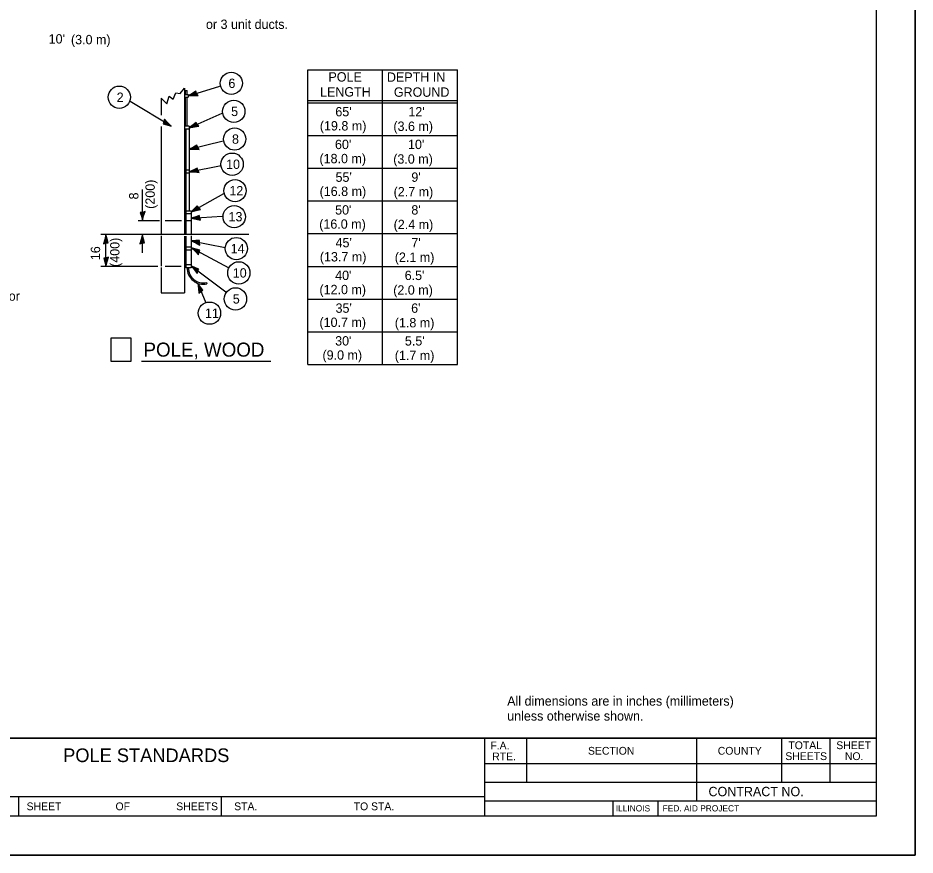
# Model space of a CAD drawing. Extents: x 2300559 to 2301239, y 780352 to 780792.
# Drawn here: x 2301009.2 to 2301239.4, y 780352.4 to 780567.2 of the extents above; entities that cross this region are included whole.
import ezdxf

# ---------------------------------------------------------------- set-up
doc = ezdxf.new("R2010")
doc.units = 0
for name, color, linetype in [('Design_EX_Roadway Dimensions', 7, 'Continuous'), ('Design_EX_Roadway Notes', 7, 'Continuous'), ('Level 48', 7, 'Continuous'), ('Lighting_EX_Foundation', 7, 'Continuous'), ('Sheets_50 Reference Boundary', 7, 'Continuous'), ('Sheets_General Details', 7, 'Continuous'), ('Sheets_Printer Plotting Border', 7, 'Continuous')]:
    doc.layers.add(name, color=color, linetype=linetype)

msp = doc.modelspace()

# ---------------------------------------------------------------- linework, layer by layer
at = {"layer": 'Design_EX_Roadway Dimensions'}
for p, q in [((2301041.18, 780515.07), (2301041.18, 780523.16)), ((2301045.56, 780515.07), (2301040.11, 780515.07)), ((2301051.19, 780515.07), (2301047.06, 780515.07)), ((2301031.82, 780503.42), (2301031.82, 780511.57)), ((2301041.18, 780506.91), (2301041.18, 780511.57)), ((2301045.13, 780503.42), (2301030.53, 780503.42)), ((2301051.13, 780503.42), (2301047.04, 780503.42))]:
    msp.add_line(p, q, dxfattribs=at)
for points in [[(2301041.24, 780517.28), (2301040.65, 780517.2), (2301040.91, 780516.27), (2301041.18, 780515.07), (2301041.5, 780516.35), (2301041.85, 780517.47), (2301041.24, 780517.28), (2301040.85, 780517.18), (2301041.19, 780515.88), (2301041.63, 780517.3), (2301041.13, 780517.09), (2301041.2, 780516.49), (2301041.36, 780517.07)], [(2301031.77, 780509.36), (2301032.36, 780509.44), (2301032.1, 780510.37), (2301031.82, 780511.57), (2301031.51, 780510.29), (2301031.16, 780509.17), (2301031.77, 780509.36), (2301032.16, 780509.46), (2301031.82, 780510.76), (2301031.37, 780509.34), (2301031.88, 780509.55), (2301031.81, 780510.15), (2301031.65, 780509.57)], [(2301041.13, 780509.36), (2301041.71, 780509.44), (2301041.46, 780510.37), (2301041.18, 780511.57), (2301040.87, 780510.29), (2301040.52, 780509.17), (2301041.13, 780509.36), (2301041.52, 780509.46), (2301041.18, 780510.76), (2301040.73, 780509.34), (2301041.23, 780509.55), (2301041.17, 780510.15), (2301041.01, 780509.57)], [(2301031.88, 780505.62), (2301031.29, 780505.55), (2301031.55, 780504.62), (2301031.82, 780503.42), (2301032.14, 780504.7), (2301032.49, 780505.82), (2301031.88, 780505.62), (2301031.49, 780505.52), (2301031.83, 780504.22), (2301032.27, 780505.64), (2301031.77, 780505.43), (2301031.84, 780504.84), (2301032, 780505.41)]]:
    msp.add_lwpolyline(points, dxfattribs=at)
at = {"layer": 'Design_EX_Roadway Notes'}
for p, q in [((2301083.6, 780553.81), (2301122, 780553.81)), ((2301083.6, 780478.21), (2301083.6, 780553.81)), ((2301102.8, 780478.21), (2301102.8, 780553.81)), ((2301122, 780478.21), (2301122, 780553.81)), ((2301052.98, 780547.19), (2301061.02, 780549.69)), ((2301083.6, 780546.01), (2301122, 780546.01)), ((2301048.57, 780539.36), (2301038.07, 780545.74)), ((2301083.6, 780545.41), (2301122, 780545.41)), ((2301053.22, 780538.99), (2301061.62, 780542.75)), ((2301083.6, 780537.01), (2301122, 780537.01)), ((2301053.22, 780533.45), (2301061.92, 780535.65)), ((2301053.22, 780527.71), (2301061.35, 780529.27)), ((2301083.6, 780528.61), (2301122, 780528.61)), ((2301053.67, 780517.41), (2301062.05, 780522.08)), ((2301083.6, 780520.21), (2301122, 780520.21)), ((2301053.67, 780515.79), (2301061.62, 780516.27)), ((2301083.6, 780511.81), (2301122, 780511.81)), ((2301053.67, 780509.99), (2301062.42, 780508.23)), ((2301053.81, 780508.14), (2301063.33, 780503.04)), ((2301053.67, 780503.55), (2301062.59, 780496.9)), ((2301083.6, 780503.41), (2301122, 780503.41)), ((2301055.37, 780499.05), (2301057.42, 780494.1)), ((2301083.6, 780495.01), (2301122, 780495.01)), ((2301083.6, 780486.61), (2301122, 780486.61)), ((2301083.6, 780478.21), (2301122, 780478.21))]:
    msp.add_line(p, q, dxfattribs=at)
for points in [[(2301055.1, 780547.79), (2301054.86, 780548.33), (2301054.04, 780547.81), (2301052.98, 780547.19), (2301054.3, 780547.27), (2301055.47, 780547.26), (2301055.1, 780547.79), (2301054.89, 780548.13), (2301053.75, 780547.43), (2301055.24, 780547.42), (2301054.89, 780547.84), (2301054.34, 780547.59), (2301054.94, 780547.61)], [(2301046.72, 780540.55), (2301046.48, 780540.01), (2301047.41, 780539.75), (2301048.57, 780539.36), (2301047.64, 780540.3), (2301046.87, 780541.18), (2301046.72, 780540.55), (2301046.6, 780540.17), (2301047.89, 780539.78), (2301046.9, 780540.9), (2301046.82, 780540.36), (2301047.37, 780540.11), (2301046.96, 780540.55)], [(2301055.26, 780539.84), (2301054.95, 780540.35), (2301054.21, 780539.74), (2301053.22, 780538.99), (2301054.52, 780539.23), (2301055.69, 780539.36), (2301055.26, 780539.84), (2301055.01, 780540.16), (2301053.96, 780539.32), (2301055.44, 780539.49), (2301055.04, 780539.86), (2301054.52, 780539.56), (2301055.11, 780539.65)], [(2301055.37, 780533.94), (2301055.16, 780534.49), (2301054.32, 780534.01), (2301053.22, 780533.45), (2301054.54, 780533.46), (2301055.71, 780533.39), (2301055.37, 780533.94), (2301055.18, 780534.29), (2301054.01, 780533.65), (2301055.49, 780533.56), (2301055.17, 780534), (2301054.6, 780533.78), (2301055.2, 780533.77)], [(2301055.4, 780528.07), (2301055.21, 780528.64), (2301054.35, 780528.21), (2301053.22, 780527.71), (2301054.54, 780527.64), (2301055.71, 780527.51), (2301055.4, 780528.07), (2301055.23, 780528.44), (2301054.02, 780527.86), (2301055.49, 780527.69), (2301055.19, 780528.14), (2301054.62, 780527.96), (2301055.21, 780527.92)], [(2301055.62, 780518.43), (2301055.27, 780518.91), (2301054.58, 780518.23), (2301053.67, 780517.41), (2301054.94, 780517.76), (2301056.09, 780517.99), (2301055.62, 780518.43), (2301055.35, 780518.72), (2301054.38, 780517.8), (2301055.84, 780518.1), (2301055.41, 780518.44), (2301054.92, 780518.08), (2301055.5, 780518.23)], [(2301055.88, 780515.87), (2301055.77, 780516.45), (2301054.85, 780516.14), (2301053.67, 780515.79), (2301054.97, 780515.55), (2301056.11, 780515.27), (2301055.88, 780515.87), (2301055.75, 780516.25), (2301054.48, 780515.84), (2301055.92, 780515.47), (2301055.68, 780515.96), (2301055.09, 780515.86), (2301055.67, 780515.74)], [(2301055.82, 780509.5), (2301055.87, 780510.09), (2301054.9, 780510.02), (2301053.67, 780509.99), (2301054.87, 780509.43), (2301055.9, 780508.86), (2301055.82, 780509.5), (2301055.8, 780509.9), (2301054.46, 780509.83), (2301055.77, 780509.11), (2301055.66, 780509.64), (2301055.06, 780509.69), (2301055.59, 780509.42)], [(2301055.72, 780507.05), (2301055.93, 780507.6), (2301054.99, 780507.82), (2301053.81, 780508.14), (2301054.79, 780507.26), (2301055.61, 780506.42), (2301055.72, 780507.05), (2301055.82, 780507.44), (2301054.52, 780507.76), (2301055.56, 780506.69), (2301055.61, 780507.23), (2301055.05, 780507.46), (2301055.48, 780507.05)], [(2301055.41, 780502.19), (2301055.7, 780502.7), (2301054.8, 780503.06), (2301053.67, 780503.55), (2301054.51, 780502.53), (2301055.2, 780501.58), (2301055.41, 780502.19), (2301055.56, 780502.56), (2301054.32, 780503.07), (2301055.19, 780501.86), (2301055.32, 780502.39), (2301054.8, 780502.69), (2301055.17, 780502.22)], [(2301056.16, 780497), (2301056.68, 780497.29), (2301056.08, 780498.05), (2301055.37, 780499.05), (2301055.57, 780497.75), (2301055.67, 780496.58), (2301056.16, 780497), (2301056.48, 780497.24), (2301055.68, 780498.31), (2301055.81, 780496.83), (2301056.19, 780497.21), (2301055.9, 780497.74), (2301055.97, 780497.15)]]:
    msp.add_lwpolyline(points, dxfattribs=at)
for centre in [(2301063.99, 780550.39), (2301035.26, 780546.81), (2301064.63, 780543.18), (2301064.85, 780536.08), (2301064.2, 780529.62), (2301064.95, 780522.84), (2301064.74, 780516.16), (2301065.28, 780507.98), (2301065.92, 780501.74), (2301065.06, 780495.07), (2301058.39, 780491.41)]:
    msp.add_circle(centre, 2.86, dxfattribs=at)
at = {"layer": 'Level 48'}
msp.add_lwpolyline([(2300559.43, 780792.39), (2301239.43, 780792.39), (2301239.43, 780352.39), (2300559.43, 780352.39)], close=True, dxfattribs=at)
at = {"layer": 'Lighting_EX_Foundation'}
for p, q in [((2301052.02, 780549.12), (2301052.02, 780511.82)), ((2301052.21, 780548.58), (2301052.65, 780548.58)), ((2301052.21, 780547.51), (2301052.21, 780548.58)), ((2301052.65, 780547.51), (2301052.65, 780548.58)), ((2301046.02, 780546.61), (2301046.02, 780542.21)), ((2301052.02, 780547.51), (2301052.96, 780547.51)), ((2301052.02, 780546.87), (2301052.96, 780546.87)), ((2301052.21, 780539.37), (2301052.21, 780546.87)), ((2301052.65, 780539.37), (2301052.65, 780546.87)), ((2301052.96, 780547.51), (2301052.96, 780546.87)), ((2301046.02, 780539.3), (2301046.02, 780511.85)), ((2301053.22, 780539.37), (2301052.02, 780539.37)), ((2301053.22, 780539.37), (2301053.22, 780538.62)), ((2301053.22, 780538.62), (2301052.02, 780538.62)), ((2301052.32, 780538.62), (2301052.32, 780511.78)), ((2301053.22, 780538.62), (2301053.22, 780517.62)), ((2301053.22, 780528.12), (2301052.32, 780528.12)), ((2301053.22, 780527.37), (2301052.32, 780527.37)), ((2301053.67, 780517.62), (2301052.32, 780517.62)), ((2301053.67, 780516.87), (2301052.32, 780516.87)), ((2301053.67, 780517.62), (2301053.67, 780516.87)), ((2301053.67, 780516.87), (2301053.67, 780511.71)), ((2301053.67, 780515.07), (2301052.32, 780515.07)), ((2301068.5, 780511.57), (2301030.53, 780511.57)), ((2301046.02, 780511.29), (2301046.02, 780503.47)), ((2301052.02, 780511.21), (2301052.02, 780496.62)), ((2301052.32, 780511.14), (2301052.32, 780503.07)), ((2301053.67, 780511.25), (2301053.67, 780503.07)), ((2301053.67, 780508.32), (2301052.32, 780508.32)), ((2301053.67, 780507.57), (2301052.32, 780507.57)), ((2301046.02, 780503.15), (2301046.02, 780496.62)), ((2301053.67, 780503.82), (2301052.32, 780503.82)), ((2301053.67, 780503.07), (2301052.32, 780503.07)), ((2301057.66, 780499.26), (2301057.73, 780498.93)), ((2301046.02, 780496.62), (2301052.02, 780496.62))]:
    msp.add_line(p, q, dxfattribs=at)
msp.add_lwpolyline([(2301046.02, 780546.61), (2301047.44, 780545.13), (2301048.03, 780547.05), (2301049.06, 780546.31), (2301049.8, 780547.94), (2301050.84, 780547.79), (2301052.02, 780549.12)], dxfattribs=at)
for radius in [4.18, 3.83]:
    msp.add_arc((2301056.83, 780503), radius, 179.0303, 282.517, dxfattribs=at)
at = {"layer": 'Sheets_50 Reference Boundary'}
msp.add_lwpolyline([(2300599.43, 780782.39), (2301229.43, 780782.39), (2301229.43, 780382.39), (2300599.43, 780382.39)], close=True, dxfattribs=at)
at = {"layer": 'Sheets_General Details'}
for p, q in [((2301239.43, 780352.39), (2301239.43, 780792.39)), ((2301040.92, 780479.06), (2301074.11, 780479.06)), ((2300599.43, 780382.39), (2301229.43, 780382.39)), ((2301128.92, 780382.39), (2301128.92, 780362.39)), ((2301139.72, 780382.39), (2301139.72, 780371.09)), ((2301183.32, 780382.39), (2301183.32, 780366.29)), ((2301205.16, 780382.39), (2301205.16, 780371.09)), ((2301217.58, 780382.39), (2301217.58, 780371.09)), ((2301229.43, 780382.39), (2301229.43, 780382.39)), ((2301128.92, 780375.89), (2301229.43, 780375.89)), ((2301128.92, 780371.09), (2301229.43, 780371.09)), ((2300974.92, 780367.39), (2301128.92, 780367.39)), ((2301009.43, 780367.39), (2301009.43, 780362.39)), ((2301061.43, 780367.39), (2301061.43, 780362.39)), ((2301128.92, 780366.29), (2301229.43, 780366.29)), ((2301161.86, 780366.29), (2301161.86, 780362.39)), ((2301173.46, 780366.29), (2301173.46, 780362.39)), ((2301239.43, 780352.39), (2300559.43, 780352.39))]:
    msp.add_line(p, q, dxfattribs=at)
for points in [[(2300599.43, 780782.39), (2301229.43, 780782.39), (2301229.43, 780362.39), (2300599.43, 780362.39)], [(2301033.17, 780485.05), (2301038.17, 780485.05), (2301038.17, 780479), (2301033.17, 780479)]]:
    msp.add_lwpolyline(points, close=True, dxfattribs=at)
at = {"layer": 'Sheets_Printer Plotting Border'}
msp.add_lwpolyline([(2300559.43, 780352.39), (2301239.43, 780352.39), (2301239.43, 780792.39), (2300559.43, 780792.39)], close=True, dxfattribs=at)

# ---------------------------------------------------------------- texts
at = {"layer": 'Design_EX_Roadway Dimensions'}
for s, height, p in [('(200)', 2.4, (2301044.36, 780518.18)), ('8', 2.4, (2301040.16, 780520.59)), ('(400)', 2.4, (2301035.3, 780503.28)), (' 16', 2.399, (2301030.33, 780504.12))]:
    msp.add_text(s, height=height, rotation=90, dxfattribs=at).set_placement(p)
at = {"layer": 'Design_EX_Roadway Notes'}
for s, height, p in [('or 3 unit ducts.  ', 2.3988, (2301057.49, 780564.33)), ("10'", 2.4, (2301017.12, 780560.59)), ('(3.0 m)', 2.4, (2301022.85, 780560.4)), ('POLE', 2.4, (2301088.92, 780550.83)), ('DEPTH IN', 2.4, (2301103.92, 780550.77)), ('6', 2.4, (2301063.25, 780549.19)), ('LENGTH', 2.4, (2301086.76, 780546.99)), ('GROUND', 2.4, (2301105.7, 780546.93)), ('2', 2.4, (2301034.58, 780545.61)), ('5', 2.4, (2301063.95, 780541.98)), (" 65'", 2.4, (2301089.79, 780541.91)), (" 12'", 2.4, (2301108.53, 780541.91)), ('(19.8 m)', 2.4, (2301086.71, 780538.28)), ('(3.6 m)', 2.4, (2301105.58, 780538.17)), ('8', 2.4, (2301064.17, 780534.88)), (" 60'", 2.4, (2301089.7, 780533.51)), (" 10'", 2.4, (2301108.44, 780533.51)), ('(18.0 m)', 2.4, (2301086.61, 780529.88)), ('(3.0 m)', 2.4, (2301105.54, 780529.77)), ('10', 2.399, (2301062.65, 780528.42)), (" 55'", 2.4, (2301089.85, 780525.11)), (" 9'", 2.4, (2301109.3, 780525.11)), ('12', 2.399, (2301063.5, 780521.64)), ('(16.8 m)', 2.4, (2301086.65, 780521.48)), ('(2.7 m)', 2.4, (2301105.64, 780521.37)), (" 50'", 2.4, (2301089.75, 780516.71)), (" 8'", 2.4, (2301109.3, 780516.71)), ('13', 2.399, (2301063.28, 780514.96)), ('(16.0 m)', 2.4, (2301086.55, 780513.08)), ('(2.4 m)', 2.4, (2301105.64, 780512.97)), ('14', 2.399, (2301063.82, 780506.78)), (" 45'", 2.4, (2301089.85, 780508.31)), (" 7'", 2.4, (2301109.3, 780508.31)), ('(13.7 m)', 2.4, (2301086.71, 780504.68)), ('(2.1 m)', 2.4, (2301105.94, 780504.57)), ('10', 2.399, (2301064.37, 780500.54)), (" 40'", 2.4, (2301089.75, 780499.91)), (" 6.5'", 2.4, (2301107.59, 780499.91)), ('(12.0 m)', 2.4, (2301086.61, 780496.28)), ('(2.0 m)', 2.4, (2301105.54, 780496.17)), ('Grade & stone or', 2.4, (2300985.29, 780494.6)), ('5', 2.4, (2301064.38, 780493.87)), (" 35'", 2.4, (2301089.85, 780491.51)), (" 6'", 2.4, (2301109.25, 780491.51)), ('11', 2.399, (2301057.24, 780490.21)), ('(10.7 m)', 2.4, (2301086.61, 780487.88)), ('(1.8 m)', 2.4, (2301105.94, 780487.77)), (" 30'", 2.4, (2301089.75, 780483.11)), (" 5.5'", 2.4, (2301107.64, 780483.11)), ('(9.0 m)', 2.4, (2301087.39, 780479.48)), ('(1.7 m)', 2.4, (2301105.94, 780479.37))]:
    msp.add_text(s, height=height, dxfattribs=at).set_placement(p)
at = {"layer": 'Sheets_General Details'}
for s, height, p in [('POLE, WOOD', 3.6, (2301041.46, 780480.26)), ('All dimensions are in inches (millimeters)', 2.4, (2301134.78, 780390.72)), ('unless otherwise shown.', 2.4, (2301134.78, 780386.88)), ('F.A.  ', 2, (2301130.46, 780379.49)), ('SECTION', 2, (2301155.52, 780378.14)), ('COUNTY', 2, (2301188.81, 780378.14)), ('TOTAL', 2, (2301206.93, 780379.56)), ('SHEET', 2, (2301219.23, 780379.56)), ('        POLE STANDARDS        ', 3.5, (2301010.44, 780376.24)), ('RTE.', 2, (2301130.93, 780376.69)), ('SHEETS', 2, (2301206.15, 780376.76)), ('NO.', 2, (2301221.43, 780376.76)), ('CONTRACT NO.      ', 2.4, (2301186.43, 780367.49)), ('SHEET', 2, (2301011.47, 780363.89)), ('OF', 2, (2301034.29, 780363.89)), ('SHEETS', 2, (2301049.88, 780363.89)), ('STA.', 2, (2301064.73, 780363.89)), ('TO STA.', 2, (2301095.4, 780363.89)), ('ILLINOIS', 1.6, (2301162.65, 780363.58)), ('FED. AID PROJECT', 1.6, (2301174.68, 780363.58))]:
    msp.add_text(s, height=height, dxfattribs=at).set_placement(p)

doc.saveas('drawing.dxf')
